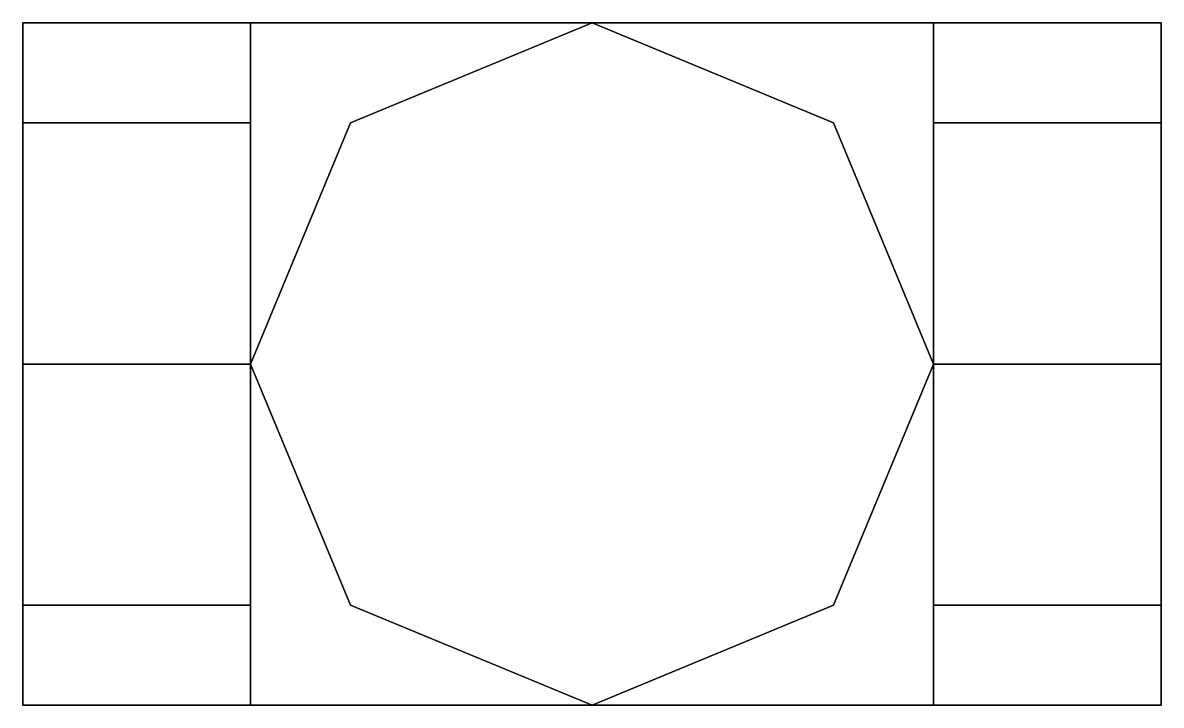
# Model space of a CAD drawing. Extents: x -0.36 to 0.36, y -0.03 to 0.03.
# Drawn here: x -0.36 to -0.26, y -0.03 to 0.03 of the extents above.
import ezdxf

# ---------------------------------------------------------------- set-up
doc = ezdxf.new("R2010")
doc.units = 0
doc.layers.add('CYLINDERS_2', color=6, linetype='CONTINUOUS')

msp = doc.modelspace()

# ---------------------------------------------------------------- linework, layer by layer
at = {"layer": 'CYLINDERS_2'}
for points in [[(-0.36, 0.03), (-0.36, -0.03), (-0.36, -0.02121, 0.02121), (-0.36, 0.02121, 0.02121)], [(-0.34, 0.02121, 0.02121), (-0.34, 0.03), (-0.36, 0.03), (-0.36, 0.02121, 0.02121)], [(-0.28, 0.03, -0.06), (-0.26, 0.03, -0.07), (-0.36, 0.03, -0.07), (-0.34, 0.03, -0.06)], [(-0.36, 0.03), (-0.34, 0.03), (-0.34, 0.03, -0.06), (-0.36, 0.03, -0.07)], [(-0.36, 0.03, -0.07), (-0.36, -0.03, -0.07), (-0.36, -0.03), (-0.36, 0.03)], [(-0.26, 0.03, -0.07), (-0.26, -0.03, -0.07), (-0.36, -0.03, -0.07), (-0.36, 0.03, -0.07)], [(-0.34, 0.02121, 0.02121), (-0.34, -0.02121, 0.02121), (-0.34, -0.03), (-0.34, 0.03)], [(-0.34, 0.03, -0.06), (-0.34, -0.03, -0.06), (-0.28, -0.03, -0.06), (-0.28, 0.03, -0.06)], [(-0.34, 0.03), (-0.34, -0.03), (-0.34, -0.03, -0.06), (-0.34, 0.03, -0.06)], [(-0.31, 0.03, -0.57), (-0.33121, 0.02121, -0.57), (-0.33121, 0.02121, -0.07), (-0.31, 0.03, -0.07)], [(-0.28879, 0.02121, -0.57), (-0.31, 0.03, -0.57), (-0.31, 0.03, -0.07), (-0.28879, 0.02121, -0.07)], [(-0.26, 0.02121, 0.02121), (-0.26, 0.03), (-0.28, 0.03), (-0.28, 0.02121, 0.02121)], [(-0.28, 0.03), (-0.28, -0.03), (-0.28, -0.02121, 0.02121), (-0.28, 0.02121, 0.02121)], [(-0.28, 0.03), (-0.26, 0.03), (-0.26, 0.03, -0.07), (-0.28, 0.03, -0.06)], [(-0.28, 0.03, -0.06), (-0.28, -0.03, -0.06), (-0.28, -0.03), (-0.28, 0.03)], [(-0.26, 0.02121, 0.02121), (-0.26, -0.02121, 0.02121), (-0.26, -0.03), (-0.26, 0.03)], [(-0.26, 0.03), (-0.26, -0.03), (-0.26, -0.03, -0.07), (-0.26, 0.03, -0.07)], [(-0.36, 0.02121, 0.02121), (-0.36, -0.02121, 0.02121), (-0.36, 0, 0.03)], [(-0.34, 0, 0.03), (-0.34, 0.02121, 0.02121), (-0.36, 0.02121, 0.02121), (-0.36, 0, 0.03)], [(-0.33121, 0.02121, -0.57), (-0.34, 0, -0.57), (-0.34, 0, -0.07), (-0.33121, 0.02121, -0.07)], [(-0.34, 0, 0.03), (-0.34, 0, 0.03), (-0.34, -0.02121, 0.02121), (-0.34, 0.02121, 0.02121)], [(-0.28, 0, -0.57), (-0.28879, 0.02121, -0.57), (-0.28879, 0.02121, -0.07), (-0.28, 0, -0.07)], [(-0.26, 0, 0.03), (-0.26, 0.02121, 0.02121), (-0.28, 0.02121, 0.02121), (-0.28, 0, 0.03)], [(-0.28, 0.02121, 0.02121), (-0.28, -0.02121, 0.02121), (-0.28, 0, 0.03)], [(-0.26, 0, 0.03), (-0.26, 0, 0.03), (-0.26, -0.02121, 0.02121), (-0.26, 0.02121, 0.02121)], [(-0.34, -0.02121, 0.02121), (-0.34, 0, 0.03), (-0.36, 0, 0.03), (-0.36, -0.02121, 0.02121)], [(-0.34, 0, -0.57), (-0.33121, -0.02121, -0.57), (-0.33121, -0.02121, -0.07), (-0.34, 0, -0.07)], [(-0.28879, -0.02121, -0.57), (-0.28, 0, -0.57), (-0.28, 0, -0.07), (-0.28879, -0.02121, -0.07)], [(-0.26, -0.02121, 0.02121), (-0.26, 0, 0.03), (-0.28, 0, 0.03), (-0.28, -0.02121, 0.02121)], [(-0.34, -0.03), (-0.34, -0.02121, 0.02121), (-0.36, -0.02121, 0.02121), (-0.36, -0.03)], [(-0.33121, -0.02121, -0.57), (-0.31, -0.03, -0.57), (-0.31, -0.03, -0.07), (-0.33121, -0.02121, -0.07)], [(-0.31, -0.03, -0.57), (-0.28879, -0.02121, -0.57), (-0.28879, -0.02121, -0.07), (-0.31, -0.03, -0.07)], [(-0.26, -0.03), (-0.26, -0.02121, 0.02121), (-0.28, -0.02121, 0.02121), (-0.28, -0.03)], [(-0.34, -0.03, -0.06), (-0.36, -0.03, -0.07), (-0.26, -0.03, -0.07), (-0.28, -0.03, -0.06)], [(-0.36, -0.03, -0.07), (-0.34, -0.03, -0.06), (-0.34, -0.03), (-0.36, -0.03)], [(-0.28, -0.03, -0.06), (-0.26, -0.03, -0.07), (-0.26, -0.03), (-0.28, -0.03)]]:
    msp.add_3dface(points, dxfattribs=at)

doc.saveas('drawing.dxf')
